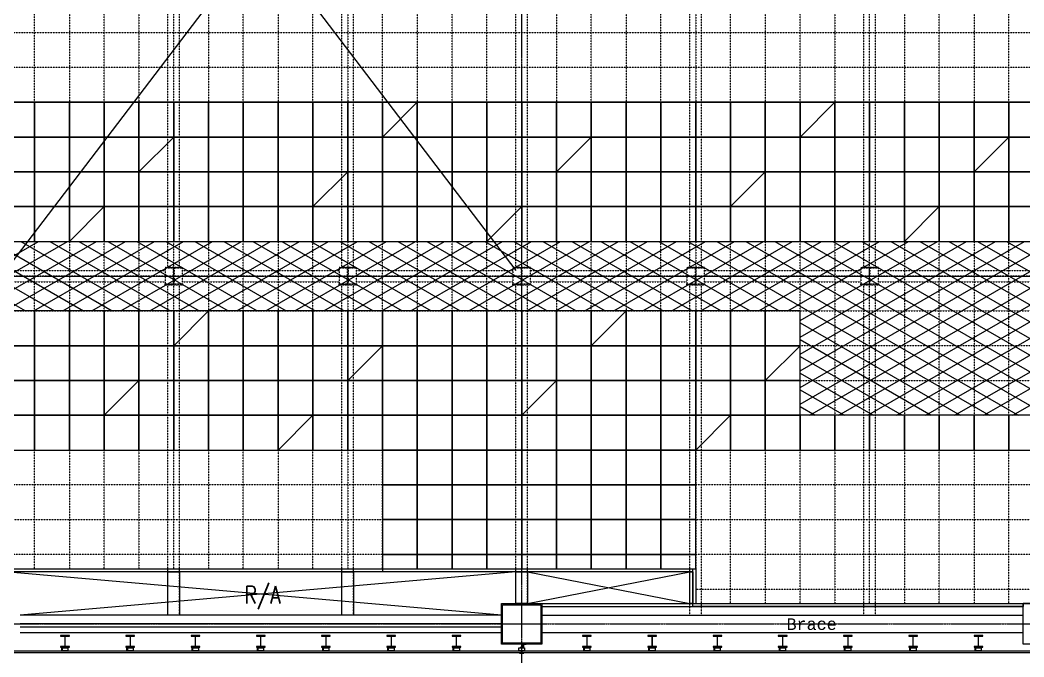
# Model space of a CAD drawing. Extents: x 73996 to 686888, y -9729 to 263202.
# Drawn here: x 337276 to 354586, y 180633 to 191620 of the extents above; entities that cross this region are included whole.
import ezdxf
from ezdxf.enums import TextEntityAlignment as Align

# ---------------------------------------------------------------- set-up
doc = ezdxf.new("R2010")
doc.units = 0
doc.header["$LTSCALE"] = 20
doc.linetypes.add('Data Center Layout_L20$0$CENTER', pattern=[2, 1.25, -0.25, 0.25, -0.25])
doc.linetypes.add('Data Center Layout_L20$0$DOTK1', pattern=[0.1, 0.05, -0.05])
for name, color, linetype, lineweight in [('Data Center Layout_L20$0$$ALDG', 252, 'Data Center Layout_L20$0$DOTK1', 0), ('Data Center Layout_L20$0$$ALDG-P', 252, 'Continuous', 0), ('Data Center Layout_L20$0$$AREA-RC', 252, 'Continuous', 0), ('Data Center Layout_L20$0$$OOBIKI', 252, 'Data Center Layout_L20$0$DOTK1', 0), ('Data Center Layout_L20$0$ARC', 252, 'Continuous', 0), ('Data Center Layout_L20$0$H-SIN', 252, 'Data Center Layout_L20$0$CENTER', 9), ('Data Center Layout_L20$0$HOJO1', 252, 'Continuous', 0)]:
    doc.layers.add(name, color=color, linetype=linetype, lineweight=lineweight)
doc.styles.add('Data Center Layout_L20$0$ATS', font='monotxt', dxfattribs={"bigfont": 'BIGFONT'})
doc.styles.add('Data Center Layout_L20$0$ROMS', font='ROMANS.shx', dxfattribs={"bigfont": 'bigfont.shx'})

# ---------------------------------------------------------------- blocks, each defined once
blk = doc.blocks.new('Data Center Layout_L20$0$BLANK')
blk.add_lwpolyline([(0, 0), (600, 0), (600, 600), (0, 600)], close=True)
blk = doc.blocks.new('Data Center Layout_L20$0$45%-AL-G')
blk.add_line((600, 600), (0, 0))
blk.add_lwpolyline([(0, 0), (600, 0), (600, 600), (0, 600)], close=True)
blk = doc.blocks.new('Data Center Layout_L20$0$A$C80dc7663')
at = {"layer": 'Data Center Layout_L20$0$$ALDG-P', "linetype": 'Data Center Layout_L20$0$DOTK1'}
h = blk.add_hatch(dxfattribs=at)
h.set_pattern_fill('EXP', color=256, scale=100, style=0)
h.set_pattern_definition([(30, (275940.24, 28654.4), (-125, 216.50635), []), (330, (275940.24, 28654.4), (125, 216.50635), [])])
h.paths.add_polyline_path([(378340.24, 153445.59), (378340.24, 154645.59), (416740.24, 154645.59), (416740.24, 153445.59), (397540.24, 153445.59), (397540.24, 151645.59), (392740.24, 151645.59), (392740.24, 153445.59)])
at = {"layer": 'Data Center Layout_L20$0$$ALDG'}
for p, q in [((379540.24, 148995.59), (379540.24, 184153.09)), ((380140.24, 184153.09), (380140.24, 148995.59)), ((380740.24, 148995.59), (380740.24, 184153.09)), ((381340.24, 184153.09), (381340.24, 148995.59)), ((381940.24, 148995.59), (381940.24, 184153.09)), ((382540.24, 184153.09), (382540.24, 148995.59)), ((383140.24, 148995.59), (383140.24, 184153.09)), ((383740.24, 184153.09), (383740.24, 148995.59)), ((384340.24, 148995.59), (384340.24, 184153.09)), ((384940.24, 184153.09), (384940.24, 148995.59)), ((385540.24, 148995.59), (385540.24, 184153.09)), ((386140.24, 184153.09), (386140.24, 148995.59)), ((386740.24, 148995.59), (386740.24, 184153.09)), ((387340.24, 148995.59), (387340.24, 184153.09)), ((388540.24, 184153.09), (388540.24, 148995.59)), ((389140.24, 148995.59), (389140.24, 184153.09)), ((389740.24, 184153.09), (389740.24, 148995.59)), ((390340.24, 148995.59), (390340.24, 184153.09)), ((390940.24, 184153.09), (390940.24, 148395.59)), ((391540.24, 148395.59), (391540.24, 184153.09)), ((392140.24, 184153.09), (392140.24, 148395.59)), ((392740.24, 148395.59), (392740.24, 184153.09)), ((393340.24, 184153.09), (393340.24, 148395.59)), ((393940.24, 148395.59), (393940.24, 184153.09)), ((394540.24, 184153.09), (394540.24, 148395.59)), ((395140.24, 148395.59), (395140.24, 184153.09)), ((395740.24, 184153.09), (395740.24, 148395.59)), ((396340.24, 148395.59), (396340.24, 184153.09)), ((387940.24, 148995.59), (387940.24, 165695.59)), ((531290.24, 158245.59), (334590.24, 158245.59)), ((531290.24, 157645.59), (334590.24, 157645.59)), ((334590.24, 157045.59), (531290.24, 157045.59)), ((531290.24, 156445.59), (334590.24, 156445.59)), ((334590.24, 155845.59), (531290.24, 155845.59)), ((531290.24, 155245.59), (334590.24, 155245.59)), ((334590.24, 154645.59), (531290.24, 154645.59)), ((531290.24, 154045.59), (334590.24, 154045.59)), ((334590.24, 153445.59), (531290.24, 153445.59)), ((531290.24, 152845.59), (334590.24, 152845.59)), ((334590.24, 152245.59), (531290.24, 152245.59)), ((531290.24, 151645.59), (334590.24, 151645.59)), ((334590.24, 151045.59), (531290.24, 151045.59)), ((531290.24, 150445.59), (334590.24, 150445.59)), ((334590.24, 149845.59), (531290.24, 149845.59)), ((531290.24, 149245.59), (334590.24, 149245.59)), ((390940.24, 148645.59), (402940.24, 148645.59))]:
    blk.add_line(p, q, dxfattribs=at)
at = {"layer": 'Data Center Layout_L20$0$$ALDG-P'}
blk.add_lwpolyline([(376540.24, 151045.59), (418540.24, 151045.59), (418540.24, 163045.59), (376540.24, 163045.59), (376540.24, 158845.59), (405940.24, 158845.59), (405940.24, 157045.59), (376540.24, 157045.59)], close=True, dxfattribs=at)
at = {"layer": 'Data Center Layout_L20$0$$AREA-RC'}
for points in [[(334590.24, 148345.59), (334590.24, 165445.59), (396940.24, 165445.59), (396940.24, 163045.59), (360940.24, 163045.59), (360940.24, 162445.59), (338140.24, 162445.59), (338140.24, 161245.59), (362140.24, 161245.59), (362140.24, 157645.59), (338140.24, 157645.59), (338140.24, 151045.59), (385540.24, 151045.59), (385540.24, 148945.59), (362165.24, 148945.59), (362165.24, 147995.59), (361290.24, 147995.59), (361290.24, 148395.59), (360590.24, 148395.59), (360590.24, 147995.59), (352290.24, 147995.59), (352290.24, 148395.59), (342590.24, 148395.59), (342590.24, 148345.59)], [(390940.24, 151045.59), (439540.24, 151045.59), (439540.24, 165445.59), (446140.24, 165445.59), (446140.24, 148345.59), (444890.24, 148345.59), (444890.24, 148945.59), (402990.24, 148945.59), (402990.24, 148395.59), (396590.24, 148395.59), (396590.24, 148345.59), (390890.24, 148345.59), (390890.24, 148995.59), (390940.24, 148995.59)], [(376540.24, 157045.59), (405940.24, 157045.59), (405940.24, 158845.59), (376540.24, 158845.59)]]:
    blk.add_lwpolyline(points, close=True, dxfattribs=at)
at = {"layer": 'Data Center Layout_L20$0$$OOBIKI'}
for p, q in [((381840.24, 154195.59), (381840.24, 159895.59)), ((382040.24, 154195.59), (382040.24, 159895.59)), ((384840.24, 154195.59), (384840.24, 159895.59)), ((385040.24, 154195.59), (385040.24, 159895.59)), ((387840.24, 154195.59), (387840.24, 159895.59)), ((388040.24, 154195.59), (388040.24, 159895.59)), ((390840.24, 154195.59), (390840.24, 159895.59)), ((391040.24, 154195.59), (391040.24, 159895.59)), ((393840.24, 154195.59), (393840.24, 159895.59)), ((394040.24, 154195.59), (394040.24, 159895.59)), ((379090.24, 154145.59), (381790.24, 154145.59)), ((382090.24, 154145.59), (384790.24, 154145.59)), ((385090.24, 154145.59), (387790.24, 154145.59)), ((388090.24, 154145.59), (390790.24, 154145.59)), ((391090.24, 154145.59), (393790.24, 154145.59)), ((394090.24, 154145.59), (396790.24, 154145.59)), ((379090.24, 153945.59), (381790.24, 153945.59)), ((381840.24, 148195.59), (381840.24, 153895.59)), ((382040.24, 148195.59), (382040.24, 153895.59)), ((382090.24, 153945.59), (384790.24, 153945.59)), ((384840.24, 148195.59), (384840.24, 153895.59)), ((385040.24, 148195.59), (385040.24, 153895.59)), ((385090.24, 153945.59), (387790.24, 153945.59)), ((387840.24, 148395.59), (387840.24, 153895.59)), ((388040.24, 148395.59), (388040.24, 153895.59)), ((388090.24, 153945.59), (390790.24, 153945.59)), ((390840.24, 148195.59), (390840.24, 153895.59)), ((391040.24, 148195.59), (391040.24, 153895.59)), ((391090.24, 153945.59), (393790.24, 153945.59)), ((393840.24, 148195.59), (393840.24, 153895.59)), ((394040.24, 148195.59), (394040.24, 153895.59)), ((394090.24, 153945.59), (396790.24, 153945.59))]:
    blk.add_line(p, q, dxfattribs=at)
at = {"layer": 'Data Center Layout_L20$0$$OOBIKI', "linetype": 'Data Center Layout_L20$0$DOTK1'}
for points in [[(381790.24, 154195.59), (382090.24, 154195.59), (382090.24, 154180.59), (381945.24, 154180.59), (381945.24, 153910.59), (382090.24, 153910.59), (382090.24, 153895.59), (381790.24, 153895.59), (381790.24, 153910.59), (381935.24, 153910.59), (381935.24, 154180.59), (381790.24, 154180.59)], [(384790.24, 154195.59), (385090.24, 154195.59), (385090.24, 154180.59), (384945.24, 154180.59), (384945.24, 153910.59), (385090.24, 153910.59), (385090.24, 153895.59), (384790.24, 153895.59), (384790.24, 153910.59), (384935.24, 153910.59), (384935.24, 154180.59), (384790.24, 154180.59)], [(387790.24, 154195.59), (388090.24, 154195.59), (388090.24, 154180.59), (387945.24, 154180.59), (387945.24, 153910.59), (388090.24, 153910.59), (388090.24, 153895.59), (387790.24, 153895.59), (387790.24, 153910.59), (387935.24, 153910.59), (387935.24, 154180.59), (387790.24, 154180.59)], [(390790.24, 154195.59), (391090.24, 154195.59), (391090.24, 154180.59), (390945.24, 154180.59), (390945.24, 153910.59), (391090.24, 153910.59), (391090.24, 153895.59), (390790.24, 153895.59), (390790.24, 153910.59), (390935.24, 153910.59), (390935.24, 154180.59), (390790.24, 154180.59)], [(393790.24, 154195.59), (394090.24, 154195.59), (394090.24, 154180.59), (393945.24, 154180.59), (393945.24, 153910.59), (394090.24, 153910.59), (394090.24, 153895.59), (393790.24, 153895.59), (393790.24, 153910.59), (393935.24, 153910.59), (393935.24, 154180.59), (393790.24, 154180.59)]]:
    blk.add_lwpolyline(points, close=True, dxfattribs=at)
at = {"layer": 'Data Center Layout_L20$0$$OOBIKI'}
for points in [[(381790.24, 153895.59), (382090.24, 153895.59), (382090.24, 154195.59), (381790.24, 154195.59)], [(384790.24, 153895.59), (385090.24, 153895.59), (385090.24, 154195.59), (384790.24, 154195.59)], [(387790.24, 153895.59), (388090.24, 153895.59), (388090.24, 154195.59), (387790.24, 154195.59)], [(390790.24, 153895.59), (391090.24, 153895.59), (391090.24, 154195.59), (390790.24, 154195.59)], [(393790.24, 153895.59), (394090.24, 153895.59), (394090.24, 154195.59), (393790.24, 154195.59)]]:
    blk.add_lwpolyline(points, close=True, dxfattribs=at)
at = {"layer": 'Data Center Layout_L20$0$ARC'}
for p, q in [((362115.24, 148995.59), (390940.24, 148995.59)), ((390890.24, 148945.59), (362165.24, 148945.59)), ((387590.24, 148195.59), (379040.24, 148945.59)), ((387840.24, 148945.59), (379290.24, 148195.59)), ((388040.24, 148395.59), (390840.24, 148945.59)), ((388040.24, 148945.59), (390840.24, 148395.59)), ((390890.24, 148945.59), (390890.24, 148395.59)), ((390940.24, 148995.59), (390940.24, 148395.59)), ((388290.24, 148395.59), (396590.24, 148395.59)), ((387590.24, 148195.59), (379290.24, 148195.59)), ((388290.24, 148345.59), (396590.24, 148345.59)), ((388290.24, 148195.59), (396590.24, 148195.59)), ((387590.24, 148045.59), (379290.24, 148045.59)), ((379290.24, 147995.59), (387590.24, 147995.59)), ((379290.24, 147895.59), (387590.24, 147895.59)), ((388290.24, 147895.59), (396590.24, 147895.59)), ((349305.24, 147580.59), (399575.24, 147580.59)), ((399540.24, 147545.59), (349340.24, 147545.59))]:
    blk.add_line(p, q, dxfattribs=at)
for points in [[(378340.24, 153445.59), (378340.24, 154645.59), (416740.24, 154645.59), (416740.24, 153445.59), (397540.24, 153445.59), (397540.24, 151645.59), (392740.24, 151645.59), (392740.24, 153445.59)], [(381840.24, 148945.59), (382040.24, 148945.59), (382040.24, 148195.59), (381840.24, 148195.59)], [(384840.24, 148945.59), (385040.24, 148945.59), (385040.24, 148195.59), (384840.24, 148195.59)], [(387840.24, 148945.59), (388040.24, 148945.59), (388040.24, 148395.59), (387840.24, 148395.59)], [(387590.24, 147695.59), (387590.24, 148395.59), (388290.24, 148395.59), (388290.24, 147695.59)], [(387610.24, 147715.59), (387610.24, 148375.59), (388270.24, 148375.59), (388270.24, 147715.59)], [(396590.24, 147695.59), (396590.24, 148395.59), (397290.24, 148395.59), (397290.24, 147695.59)], [(379990.24, 147645.59), (380140.24, 147645.59), (380140.24, 147654.59), (380068.24, 147654.59), (380068.24, 147836.59), (380140.24, 147836.59), (380140.24, 147845.59), (379990.24, 147845.59), (379990.24, 147836.59), (380062.24, 147836.59), (380062.24, 147654.59), (379990.24, 147654.59)], [(381115.24, 147645.59), (381265.24, 147645.59), (381265.24, 147654.59), (381193.24, 147654.59), (381193.24, 147836.59), (381265.24, 147836.59), (381265.24, 147845.59), (381115.24, 147845.59), (381115.24, 147836.59), (381187.24, 147836.59), (381187.24, 147654.59), (381115.24, 147654.59)], [(382240.24, 147645.59), (382390.24, 147645.59), (382390.24, 147654.59), (382318.24, 147654.59), (382318.24, 147836.59), (382390.24, 147836.59), (382390.24, 147845.59), (382240.24, 147845.59), (382240.24, 147836.59), (382312.24, 147836.59), (382312.24, 147654.59), (382240.24, 147654.59)], [(383365.24, 147645.59), (383515.24, 147645.59), (383515.24, 147654.59), (383443.24, 147654.59), (383443.24, 147836.59), (383515.24, 147836.59), (383515.24, 147845.59), (383365.24, 147845.59), (383365.24, 147836.59), (383437.24, 147836.59), (383437.24, 147654.59), (383365.24, 147654.59)], [(384490.24, 147645.59), (384640.24, 147645.59), (384640.24, 147654.59), (384568.24, 147654.59), (384568.24, 147836.59), (384640.24, 147836.59), (384640.24, 147845.59), (384490.24, 147845.59), (384490.24, 147836.59), (384562.24, 147836.59), (384562.24, 147654.59), (384490.24, 147654.59)], [(385615.24, 147645.59), (385765.24, 147645.59), (385765.24, 147654.59), (385693.24, 147654.59), (385693.24, 147836.59), (385765.24, 147836.59), (385765.24, 147845.59), (385615.24, 147845.59), (385615.24, 147836.59), (385687.24, 147836.59), (385687.24, 147654.59), (385615.24, 147654.59)], [(386740.24, 147645.59), (386890.24, 147645.59), (386890.24, 147654.59), (386818.24, 147654.59), (386818.24, 147836.59), (386890.24, 147836.59), (386890.24, 147845.59), (386740.24, 147845.59), (386740.24, 147836.59), (386812.24, 147836.59), (386812.24, 147654.59), (386740.24, 147654.59)], [(388990.24, 147645.59), (389140.24, 147645.59), (389140.24, 147654.59), (389068.24, 147654.59), (389068.24, 147836.59), (389140.24, 147836.59), (389140.24, 147845.59), (388990.24, 147845.59), (388990.24, 147836.59), (389062.24, 147836.59), (389062.24, 147654.59), (388990.24, 147654.59)], [(390115.24, 147645.59), (390265.24, 147645.59), (390265.24, 147654.59), (390193.24, 147654.59), (390193.24, 147836.59), (390265.24, 147836.59), (390265.24, 147845.59), (390115.24, 147845.59), (390115.24, 147836.59), (390187.24, 147836.59), (390187.24, 147654.59), (390115.24, 147654.59)], [(391240.24, 147645.59), (391390.24, 147645.59), (391390.24, 147654.59), (391318.24, 147654.59), (391318.24, 147836.59), (391390.24, 147836.59), (391390.24, 147845.59), (391240.24, 147845.59), (391240.24, 147836.59), (391312.24, 147836.59), (391312.24, 147654.59), (391240.24, 147654.59)], [(392365.24, 147645.59), (392515.24, 147645.59), (392515.24, 147654.59), (392443.24, 147654.59), (392443.24, 147836.59), (392515.24, 147836.59), (392515.24, 147845.59), (392365.24, 147845.59), (392365.24, 147836.59), (392437.24, 147836.59), (392437.24, 147654.59), (392365.24, 147654.59)], [(393490.24, 147645.59), (393640.24, 147645.59), (393640.24, 147654.59), (393568.24, 147654.59), (393568.24, 147836.59), (393640.24, 147836.59), (393640.24, 147845.59), (393490.24, 147845.59), (393490.24, 147836.59), (393562.24, 147836.59), (393562.24, 147654.59), (393490.24, 147654.59)], [(394615.24, 147645.59), (394765.24, 147645.59), (394765.24, 147654.59), (394693.24, 147654.59), (394693.24, 147836.59), (394765.24, 147836.59), (394765.24, 147845.59), (394615.24, 147845.59), (394615.24, 147836.59), (394687.24, 147836.59), (394687.24, 147654.59), (394615.24, 147654.59)], [(395740.24, 147645.59), (395890.24, 147645.59), (395890.24, 147654.59), (395818.24, 147654.59), (395818.24, 147836.59), (395890.24, 147836.59), (395890.24, 147845.59), (395740.24, 147845.59), (395740.24, 147836.59), (395812.24, 147836.59), (395812.24, 147654.59), (395740.24, 147654.59)], [(387915.24, 147630.59), (387965.24, 147630.59), (387965.24, 147680.59), (387959.24, 147680.59), (387959.24, 147636.59), (387915.24, 147636.59)], [(387965.24, 147645.59), (387965.24, 147695.59), (388015.24, 147695.59), (388015.24, 147689.59), (387971.24, 147689.59), (387971.24, 147645.59)], [(380009.24, 147595.59), (380009.24, 147645.59), (380059.24, 147645.59), (380059.24, 147639.59), (380015.24, 147639.59), (380015.24, 147595.59)], [(380015.24, 147630.59), (380115.24, 147630.59), (380115.24, 147580.59), (380015.24, 147580.59)], [(380121.24, 147595.59), (380121.24, 147645.59), (380071.24, 147645.59), (380071.24, 147639.59), (380115.24, 147639.59), (380115.24, 147595.59)], [(381134.24, 147595.59), (381134.24, 147645.59), (381184.24, 147645.59), (381184.24, 147639.59), (381140.24, 147639.59), (381140.24, 147595.59)], [(381140.24, 147630.59), (381240.24, 147630.59), (381240.24, 147580.59), (381140.24, 147580.59)], [(381246.24, 147595.59), (381246.24, 147645.59), (381196.24, 147645.59), (381196.24, 147639.59), (381240.24, 147639.59), (381240.24, 147595.59)], [(382259.24, 147595.59), (382259.24, 147645.59), (382309.24, 147645.59), (382309.24, 147639.59), (382265.24, 147639.59), (382265.24, 147595.59)], [(382265.24, 147630.59), (382365.24, 147630.59), (382365.24, 147580.59), (382265.24, 147580.59)], [(382371.24, 147595.59), (382371.24, 147645.59), (382321.24, 147645.59), (382321.24, 147639.59), (382365.24, 147639.59), (382365.24, 147595.59)], [(383384.24, 147595.59), (383384.24, 147645.59), (383434.24, 147645.59), (383434.24, 147639.59), (383390.24, 147639.59), (383390.24, 147595.59)], [(383390.24, 147630.59), (383490.24, 147630.59), (383490.24, 147580.59), (383390.24, 147580.59)], [(383496.24, 147595.59), (383496.24, 147645.59), (383446.24, 147645.59), (383446.24, 147639.59), (383490.24, 147639.59), (383490.24, 147595.59)], [(384509.24, 147595.59), (384509.24, 147645.59), (384559.24, 147645.59), (384559.24, 147639.59), (384515.24, 147639.59), (384515.24, 147595.59)], [(384515.24, 147630.59), (384615.24, 147630.59), (384615.24, 147580.59), (384515.24, 147580.59)], [(384621.24, 147595.59), (384621.24, 147645.59), (384571.24, 147645.59), (384571.24, 147639.59), (384615.24, 147639.59), (384615.24, 147595.59)], [(385634.24, 147595.59), (385634.24, 147645.59), (385684.24, 147645.59), (385684.24, 147639.59), (385640.24, 147639.59), (385640.24, 147595.59)], [(385640.24, 147630.59), (385740.24, 147630.59), (385740.24, 147580.59), (385640.24, 147580.59)], [(385746.24, 147595.59), (385746.24, 147645.59), (385696.24, 147645.59), (385696.24, 147639.59), (385740.24, 147639.59), (385740.24, 147595.59)], [(386759.24, 147595.59), (386759.24, 147645.59), (386809.24, 147645.59), (386809.24, 147639.59), (386765.24, 147639.59), (386765.24, 147595.59)], [(386765.24, 147630.59), (386865.24, 147630.59), (386865.24, 147580.59), (386765.24, 147580.59)], [(386871.24, 147595.59), (386871.24, 147645.59), (386821.24, 147645.59), (386821.24, 147639.59), (386865.24, 147639.59), (386865.24, 147595.59)], [(387890.24, 147630.59), (387990.24, 147630.59), (387990.24, 147580.59), (387890.24, 147580.59)], [(387930.24, 147545.59), (387950.24, 147545.59), (387950.24, 147580.59), (387930.24, 147580.59)], [(389009.24, 147595.59), (389009.24, 147645.59), (389059.24, 147645.59), (389059.24, 147639.59), (389015.24, 147639.59), (389015.24, 147595.59)], [(389015.24, 147630.59), (389115.24, 147630.59), (389115.24, 147580.59), (389015.24, 147580.59)], [(389121.24, 147595.59), (389121.24, 147645.59), (389071.24, 147645.59), (389071.24, 147639.59), (389115.24, 147639.59), (389115.24, 147595.59)], [(390134.24, 147595.59), (390134.24, 147645.59), (390184.24, 147645.59), (390184.24, 147639.59), (390140.24, 147639.59), (390140.24, 147595.59)], [(390140.24, 147630.59), (390240.24, 147630.59), (390240.24, 147580.59), (390140.24, 147580.59)], [(390246.24, 147595.59), (390246.24, 147645.59), (390196.24, 147645.59), (390196.24, 147639.59), (390240.24, 147639.59), (390240.24, 147595.59)], [(391259.24, 147595.59), (391259.24, 147645.59), (391309.24, 147645.59), (391309.24, 147639.59), (391265.24, 147639.59), (391265.24, 147595.59)], [(391265.24, 147630.59), (391365.24, 147630.59), (391365.24, 147580.59), (391265.24, 147580.59)], [(391371.24, 147595.59), (391371.24, 147645.59), (391321.24, 147645.59), (391321.24, 147639.59), (391365.24, 147639.59), (391365.24, 147595.59)], [(392384.24, 147595.59), (392384.24, 147645.59), (392434.24, 147645.59), (392434.24, 147639.59), (392390.24, 147639.59), (392390.24, 147595.59)], [(392390.24, 147630.59), (392490.24, 147630.59), (392490.24, 147580.59), (392390.24, 147580.59)], [(392496.24, 147595.59), (392496.24, 147645.59), (392446.24, 147645.59), (392446.24, 147639.59), (392490.24, 147639.59), (392490.24, 147595.59)], [(393509.24, 147595.59), (393509.24, 147645.59), (393559.24, 147645.59), (393559.24, 147639.59), (393515.24, 147639.59), (393515.24, 147595.59)], [(393515.24, 147630.59), (393615.24, 147630.59), (393615.24, 147580.59), (393515.24, 147580.59)], [(393621.24, 147595.59), (393621.24, 147645.59), (393571.24, 147645.59), (393571.24, 147639.59), (393615.24, 147639.59), (393615.24, 147595.59)], [(394634.24, 147595.59), (394634.24, 147645.59), (394684.24, 147645.59), (394684.24, 147639.59), (394640.24, 147639.59), (394640.24, 147595.59)], [(394640.24, 147630.59), (394740.24, 147630.59), (394740.24, 147580.59), (394640.24, 147580.59)], [(394746.24, 147595.59), (394746.24, 147645.59), (394696.24, 147645.59), (394696.24, 147639.59), (394740.24, 147639.59), (394740.24, 147595.59)], [(395759.24, 147595.59), (395759.24, 147645.59), (395809.24, 147645.59), (395809.24, 147639.59), (395765.24, 147639.59), (395765.24, 147595.59)], [(395765.24, 147630.59), (395865.24, 147630.59), (395865.24, 147580.59), (395765.24, 147580.59)], [(395871.24, 147595.59), (395871.24, 147645.59), (395821.24, 147645.59), (395821.24, 147639.59), (395865.24, 147639.59), (395865.24, 147595.59)]]:
    blk.add_lwpolyline(points, close=True, dxfattribs=at)
for points in [[(390890.24, 148395.59), (390840.24, 148395.59), (390840.24, 148945.59), (390890.24, 148945.59)], [(387902.74, 147543.59), (387932.74, 147543.59), (387932.74, 147559.59), (387947.74, 147559.59), (387947.74, 147543.59), (387977.74, 147543.59)]]:
    blk.add_lwpolyline(points, dxfattribs=at)
at = {"layer": 'Data Center Layout_L20$0$H-SIN'}
for p, q in [((387940.24, 124521.53), (387940.24, 230045.59)), ((294307.41, 154045.59), (588940.24, 154045.59)), ((294307.41, 148045.59), (588940.24, 148045.59))]:
    blk.add_line(p, q, dxfattribs=at)
at = {"layer": 'Data Center Layout_L20$0$HOJO1'}
for p, q in [((387840.24, 165695.59), (379040.24, 154145.59)), ((379040.24, 165695.59), (387840.24, 154145.59))]:
    blk.add_line(p, q, dxfattribs=at)
at = {"layer": 'Data Center Layout_L20$0$$ALDG-P'}
for name, p in [('Data Center Layout_L20$0$BLANK', (378940.24, 156445.59)), ('Data Center Layout_L20$0$BLANK', (379540.24, 156445.59)), ('Data Center Layout_L20$0$BLANK', (380140.24, 156445.59)), ('Data Center Layout_L20$0$BLANK', (380740.24, 156445.59)), ('Data Center Layout_L20$0$BLANK', (381340.24, 156445.59)), ('Data Center Layout_L20$0$BLANK', (381940.24, 156445.59)), ('Data Center Layout_L20$0$BLANK', (382540.24, 156445.59)), ('Data Center Layout_L20$0$BLANK', (383140.24, 156445.59)), ('Data Center Layout_L20$0$BLANK', (383740.24, 156445.59)), ('Data Center Layout_L20$0$BLANK', (384340.24, 156445.59)), ('Data Center Layout_L20$0$BLANK', (384940.24, 156445.59)), ('Data Center Layout_L20$0$45%-AL-G', (385540.24, 156445.59)), ('Data Center Layout_L20$0$BLANK', (386140.24, 156445.59)), ('Data Center Layout_L20$0$BLANK', (386740.24, 156445.59)), ('Data Center Layout_L20$0$BLANK', (387340.24, 156445.59)), ('Data Center Layout_L20$0$BLANK', (387940.24, 156445.59)), ('Data Center Layout_L20$0$BLANK', (388540.24, 156445.59)), ('Data Center Layout_L20$0$BLANK', (389140.24, 156445.59)), ('Data Center Layout_L20$0$BLANK', (389740.24, 156445.59)), ('Data Center Layout_L20$0$BLANK', (390340.24, 156445.59)), ('Data Center Layout_L20$0$BLANK', (390940.24, 156445.59)), ('Data Center Layout_L20$0$BLANK', (391540.24, 156445.59)), ('Data Center Layout_L20$0$BLANK', (392140.24, 156445.59)), ('Data Center Layout_L20$0$45%-AL-G', (392740.24, 156445.59)), ('Data Center Layout_L20$0$BLANK', (393340.24, 156445.59)), ('Data Center Layout_L20$0$BLANK', (393940.24, 156445.59)), ('Data Center Layout_L20$0$BLANK', (394540.24, 156445.59)), ('Data Center Layout_L20$0$BLANK', (395140.24, 156445.59)), ('Data Center Layout_L20$0$BLANK', (395740.24, 156445.59)), ('Data Center Layout_L20$0$BLANK', (396340.24, 156445.59)), ('Data Center Layout_L20$0$BLANK', (378940.24, 155845.59)), ('Data Center Layout_L20$0$BLANK', (379540.24, 155845.59)), ('Data Center Layout_L20$0$BLANK', (380140.24, 155845.59)), ('Data Center Layout_L20$0$BLANK', (380740.24, 155845.59)), ('Data Center Layout_L20$0$45%-AL-G', (381340.24, 155845.59)), ('Data Center Layout_L20$0$BLANK', (381940.24, 155845.59)), ('Data Center Layout_L20$0$BLANK', (382540.24, 155845.59)), ('Data Center Layout_L20$0$BLANK', (383140.24, 155845.59)), ('Data Center Layout_L20$0$BLANK', (383740.24, 155845.59)), ('Data Center Layout_L20$0$BLANK', (384340.24, 155845.59)), ('Data Center Layout_L20$0$BLANK', (384940.24, 155845.59)), ('Data Center Layout_L20$0$BLANK', (385540.24, 155845.59)), ('Data Center Layout_L20$0$BLANK', (386140.24, 155845.59)), ('Data Center Layout_L20$0$BLANK', (386740.24, 155845.59)), ('Data Center Layout_L20$0$BLANK', (387340.24, 155845.59)), ('Data Center Layout_L20$0$BLANK', (387940.24, 155845.59)), ('Data Center Layout_L20$0$45%-AL-G', (388540.24, 155845.59)), ('Data Center Layout_L20$0$BLANK', (389140.24, 155845.59)), ('Data Center Layout_L20$0$BLANK', (389740.24, 155845.59)), ('Data Center Layout_L20$0$BLANK', (390340.24, 155845.59)), ('Data Center Layout_L20$0$BLANK', (390940.24, 155845.59)), ('Data Center Layout_L20$0$BLANK', (391540.24, 155845.59)), ('Data Center Layout_L20$0$BLANK', (392140.24, 155845.59)), ('Data Center Layout_L20$0$BLANK', (392740.24, 155845.59)), ('Data Center Layout_L20$0$BLANK', (393340.24, 155845.59)), ('Data Center Layout_L20$0$BLANK', (393940.24, 155845.59)), ('Data Center Layout_L20$0$BLANK', (394540.24, 155845.59)), ('Data Center Layout_L20$0$BLANK', (395140.24, 155845.59)), ('Data Center Layout_L20$0$45%-AL-G', (395740.24, 155845.59)), ('Data Center Layout_L20$0$BLANK', (396340.24, 155845.59)), ('Data Center Layout_L20$0$BLANK', (378940.24, 155245.59)), ('Data Center Layout_L20$0$BLANK', (379540.24, 155245.59)), ('Data Center Layout_L20$0$BLANK', (380140.24, 155245.59)), ('Data Center Layout_L20$0$BLANK', (380740.24, 155245.59)), ('Data Center Layout_L20$0$BLANK', (381340.24, 155245.59)), ('Data Center Layout_L20$0$BLANK', (381940.24, 155245.59)), ('Data Center Layout_L20$0$BLANK', (382540.24, 155245.59)), ('Data Center Layout_L20$0$BLANK', (383140.24, 155245.59)), ('Data Center Layout_L20$0$BLANK', (383740.24, 155245.59)), ('Data Center Layout_L20$0$45%-AL-G', (384340.24, 155245.59)), ('Data Center Layout_L20$0$BLANK', (384940.24, 155245.59)), ('Data Center Layout_L20$0$BLANK', (385540.24, 155245.59)), ('Data Center Layout_L20$0$BLANK', (386140.24, 155245.59)), ('Data Center Layout_L20$0$BLANK', (386740.24, 155245.59)), ('Data Center Layout_L20$0$BLANK', (387340.24, 155245.59)), ('Data Center Layout_L20$0$BLANK', (387940.24, 155245.59)), ('Data Center Layout_L20$0$BLANK', (388540.24, 155245.59)), ('Data Center Layout_L20$0$BLANK', (389140.24, 155245.59)), ('Data Center Layout_L20$0$BLANK', (389740.24, 155245.59)), ('Data Center Layout_L20$0$BLANK', (390340.24, 155245.59)), ('Data Center Layout_L20$0$BLANK', (390940.24, 155245.59)), ('Data Center Layout_L20$0$45%-AL-G', (391540.24, 155245.59)), ('Data Center Layout_L20$0$BLANK', (392140.24, 155245.59)), ('Data Center Layout_L20$0$BLANK', (392740.24, 155245.59)), ('Data Center Layout_L20$0$BLANK', (393340.24, 155245.59)), ('Data Center Layout_L20$0$BLANK', (393940.24, 155245.59)), ('Data Center Layout_L20$0$BLANK', (394540.24, 155245.59)), ('Data Center Layout_L20$0$BLANK', (395140.24, 155245.59)), ('Data Center Layout_L20$0$BLANK', (395740.24, 155245.59)), ('Data Center Layout_L20$0$BLANK', (396340.24, 155245.59)), ('Data Center Layout_L20$0$BLANK', (378940.24, 154645.59)), ('Data Center Layout_L20$0$BLANK', (379540.24, 154645.59)), ('Data Center Layout_L20$0$45%-AL-G', (380140.24, 154645.59)), ('Data Center Layout_L20$0$BLANK', (380740.24, 154645.59)), ('Data Center Layout_L20$0$BLANK', (381340.24, 154645.59)), ('Data Center Layout_L20$0$BLANK', (381940.24, 154645.59)), ('Data Center Layout_L20$0$BLANK', (382540.24, 154645.59)), ('Data Center Layout_L20$0$BLANK', (383140.24, 154645.59)), ('Data Center Layout_L20$0$BLANK', (383740.24, 154645.59)), ('Data Center Layout_L20$0$BLANK', (384340.24, 154645.59)), ('Data Center Layout_L20$0$BLANK', (384940.24, 154645.59)), ('Data Center Layout_L20$0$BLANK', (385540.24, 154645.59)), ('Data Center Layout_L20$0$BLANK', (386140.24, 154645.59)), ('Data Center Layout_L20$0$BLANK', (386740.24, 154645.59)), ('Data Center Layout_L20$0$45%-AL-G', (387340.24, 154645.59)), ('Data Center Layout_L20$0$BLANK', (387940.24, 154645.59)), ('Data Center Layout_L20$0$BLANK', (388540.24, 154645.59)), ('Data Center Layout_L20$0$BLANK', (389140.24, 154645.59)), ('Data Center Layout_L20$0$BLANK', (389740.24, 154645.59)), ('Data Center Layout_L20$0$BLANK', (390340.24, 154645.59)), ('Data Center Layout_L20$0$BLANK', (390940.24, 154645.59)), ('Data Center Layout_L20$0$BLANK', (391540.24, 154645.59)), ('Data Center Layout_L20$0$BLANK', (392140.24, 154645.59)), ('Data Center Layout_L20$0$BLANK', (392740.24, 154645.59)), ('Data Center Layout_L20$0$BLANK', (393340.24, 154645.59)), ('Data Center Layout_L20$0$BLANK', (393940.24, 154645.59)), ('Data Center Layout_L20$0$45%-AL-G', (394540.24, 154645.59)), ('Data Center Layout_L20$0$BLANK', (395140.24, 154645.59)), ('Data Center Layout_L20$0$BLANK', (395740.24, 154645.59)), ('Data Center Layout_L20$0$BLANK', (396340.24, 154645.59)), ('Data Center Layout_L20$0$BLANK', (378940.24, 152845.59)), ('Data Center Layout_L20$0$BLANK', (379540.24, 152845.59)), ('Data Center Layout_L20$0$BLANK', (380140.24, 152845.59)), ('Data Center Layout_L20$0$BLANK', (380740.24, 152845.59)), ('Data Center Layout_L20$0$BLANK', (381340.24, 152845.59)), ('Data Center Layout_L20$0$45%-AL-G', (381940.24, 152845.59)), ('Data Center Layout_L20$0$BLANK', (382540.24, 152845.59)), ('Data Center Layout_L20$0$BLANK', (383140.24, 152845.59)), ('Data Center Layout_L20$0$BLANK', (383740.24, 152845.59)), ('Data Center Layout_L20$0$BLANK', (384340.24, 152845.59)), ('Data Center Layout_L20$0$BLANK', (384940.24, 152845.59)), ('Data Center Layout_L20$0$BLANK', (385540.24, 152845.59)), ('Data Center Layout_L20$0$BLANK', (386140.24, 152845.59)), ('Data Center Layout_L20$0$BLANK', (386740.24, 152845.59)), ('Data Center Layout_L20$0$BLANK', (387340.24, 152845.59)), ('Data Center Layout_L20$0$BLANK', (387940.24, 152845.59)), ('Data Center Layout_L20$0$BLANK', (388540.24, 152845.59)), ('Data Center Layout_L20$0$45%-AL-G', (389140.24, 152845.59)), ('Data Center Layout_L20$0$BLANK', (389740.24, 152845.59)), ('Data Center Layout_L20$0$BLANK', (390340.24, 152845.59)), ('Data Center Layout_L20$0$BLANK', (390940.24, 152845.59)), ('Data Center Layout_L20$0$BLANK', (391540.24, 152845.59)), ('Data Center Layout_L20$0$BLANK', (392140.24, 152845.59)), ('Data Center Layout_L20$0$BLANK', (378940.24, 152245.59)), ('Data Center Layout_L20$0$BLANK', (379540.24, 152245.59)), ('Data Center Layout_L20$0$BLANK', (380140.24, 152245.59)), ('Data Center Layout_L20$0$BLANK', (380740.24, 152245.59)), ('Data Center Layout_L20$0$BLANK', (381340.24, 152245.59)), ('Data Center Layout_L20$0$BLANK', (381940.24, 152245.59)), ('Data Center Layout_L20$0$BLANK', (382540.24, 152245.59)), ('Data Center Layout_L20$0$BLANK', (383140.24, 152245.59)), ('Data Center Layout_L20$0$BLANK', (383740.24, 152245.59)), ('Data Center Layout_L20$0$BLANK', (384340.24, 152245.59)), ('Data Center Layout_L20$0$45%-AL-G', (384940.24, 152245.59)), ('Data Center Layout_L20$0$BLANK', (385540.24, 152245.59)), ('Data Center Layout_L20$0$BLANK', (386140.24, 152245.59)), ('Data Center Layout_L20$0$BLANK', (386740.24, 152245.59)), ('Data Center Layout_L20$0$BLANK', (387340.24, 152245.59)), ('Data Center Layout_L20$0$BLANK', (387940.24, 152245.59)), ('Data Center Layout_L20$0$BLANK', (388540.24, 152245.59)), ('Data Center Layout_L20$0$BLANK', (389140.24, 152245.59)), ('Data Center Layout_L20$0$BLANK', (389740.24, 152245.59)), ('Data Center Layout_L20$0$BLANK', (390340.24, 152245.59)), ('Data Center Layout_L20$0$BLANK', (390940.24, 152245.59)), ('Data Center Layout_L20$0$BLANK', (391540.24, 152245.59)), ('Data Center Layout_L20$0$45%-AL-G', (392140.24, 152245.59)), ('Data Center Layout_L20$0$BLANK', (378940.24, 151645.59)), ('Data Center Layout_L20$0$BLANK', (379540.24, 151645.59)), ('Data Center Layout_L20$0$BLANK', (380140.24, 151645.59)), ('Data Center Layout_L20$0$45%-AL-G', (380740.24, 151645.59)), ('Data Center Layout_L20$0$BLANK', (381340.24, 151645.59)), ('Data Center Layout_L20$0$BLANK', (381940.24, 151645.59)), ('Data Center Layout_L20$0$BLANK', (382540.24, 151645.59)), ('Data Center Layout_L20$0$BLANK', (383140.24, 151645.59)), ('Data Center Layout_L20$0$BLANK', (383740.24, 151645.59)), ('Data Center Layout_L20$0$BLANK', (384340.24, 151645.59)), ('Data Center Layout_L20$0$BLANK', (384940.24, 151645.59)), ('Data Center Layout_L20$0$BLANK', (385540.24, 151645.59)), ('Data Center Layout_L20$0$BLANK', (386140.24, 151645.59)), ('Data Center Layout_L20$0$BLANK', (386740.24, 151645.59)), ('Data Center Layout_L20$0$BLANK', (387340.24, 151645.59)), ('Data Center Layout_L20$0$45%-AL-G', (387940.24, 151645.59)), ('Data Center Layout_L20$0$BLANK', (388540.24, 151645.59)), ('Data Center Layout_L20$0$BLANK', (389140.24, 151645.59)), ('Data Center Layout_L20$0$BLANK', (389740.24, 151645.59)), ('Data Center Layout_L20$0$BLANK', (390340.24, 151645.59)), ('Data Center Layout_L20$0$BLANK', (390940.24, 151645.59)), ('Data Center Layout_L20$0$BLANK', (391540.24, 151645.59)), ('Data Center Layout_L20$0$BLANK', (392140.24, 151645.59)), ('Data Center Layout_L20$0$BLANK', (378940.24, 151045.59)), ('Data Center Layout_L20$0$BLANK', (379540.24, 151045.59)), ('Data Center Layout_L20$0$BLANK', (380140.24, 151045.59)), ('Data Center Layout_L20$0$BLANK', (380740.24, 151045.59)), ('Data Center Layout_L20$0$BLANK', (381340.24, 151045.59)), ('Data Center Layout_L20$0$BLANK', (381940.24, 151045.59)), ('Data Center Layout_L20$0$BLANK', (382540.24, 151045.59)), ('Data Center Layout_L20$0$BLANK', (383140.24, 151045.59)), ('Data Center Layout_L20$0$45%-AL-G', (383740.24, 151045.59)), ('Data Center Layout_L20$0$BLANK', (384340.24, 151045.59)), ('Data Center Layout_L20$0$BLANK', (384940.24, 151045.59)), ('Data Center Layout_L20$0$BLANK', (385540.24, 151045.59)), ('Data Center Layout_L20$0$BLANK', (386140.24, 151045.59)), ('Data Center Layout_L20$0$BLANK', (386740.24, 151045.59)), ('Data Center Layout_L20$0$BLANK', (387340.24, 151045.59)), ('Data Center Layout_L20$0$BLANK', (387940.24, 151045.59)), ('Data Center Layout_L20$0$BLANK', (388540.24, 151045.59)), ('Data Center Layout_L20$0$BLANK', (389140.24, 151045.59)), ('Data Center Layout_L20$0$BLANK', (389740.24, 151045.59)), ('Data Center Layout_L20$0$BLANK', (390340.24, 151045.59)), ('Data Center Layout_L20$0$45%-AL-G', (390940.24, 151045.59)), ('Data Center Layout_L20$0$BLANK', (391540.24, 151045.59)), ('Data Center Layout_L20$0$BLANK', (392140.24, 151045.59)), ('Data Center Layout_L20$0$BLANK', (392740.24, 151045.59)), ('Data Center Layout_L20$0$BLANK', (393340.24, 151045.59)), ('Data Center Layout_L20$0$BLANK', (393940.24, 151045.59)), ('Data Center Layout_L20$0$BLANK', (394540.24, 151045.59)), ('Data Center Layout_L20$0$BLANK', (395140.24, 151045.59)), ('Data Center Layout_L20$0$BLANK', (395740.24, 151045.59)), ('Data Center Layout_L20$0$BLANK', (396340.24, 151045.59)), ('Data Center Layout_L20$0$BLANK', (385540.24, 150445.59)), ('Data Center Layout_L20$0$BLANK', (386140.24, 150445.59)), ('Data Center Layout_L20$0$BLANK', (386740.24, 150445.59)), ('Data Center Layout_L20$0$BLANK', (387340.24, 150445.59)), ('Data Center Layout_L20$0$BLANK', (387940.24, 150445.59)), ('Data Center Layout_L20$0$BLANK', (388540.24, 150445.59)), ('Data Center Layout_L20$0$BLANK', (389140.24, 150445.59)), ('Data Center Layout_L20$0$BLANK', (389740.24, 150445.59)), ('Data Center Layout_L20$0$BLANK', (390340.24, 150445.59)), ('Data Center Layout_L20$0$BLANK', (385540.24, 149845.59)), ('Data Center Layout_L20$0$BLANK', (386140.24, 149845.59)), ('Data Center Layout_L20$0$BLANK', (386740.24, 149845.59)), ('Data Center Layout_L20$0$BLANK', (387340.24, 149845.59)), ('Data Center Layout_L20$0$BLANK', (387940.24, 149845.59)), ('Data Center Layout_L20$0$BLANK', (388540.24, 149845.59)), ('Data Center Layout_L20$0$BLANK', (389140.24, 149845.59)), ('Data Center Layout_L20$0$BLANK', (389740.24, 149845.59)), ('Data Center Layout_L20$0$BLANK', (390340.24, 149845.59)), ('Data Center Layout_L20$0$BLANK', (385540.24, 149245.59)), ('Data Center Layout_L20$0$BLANK', (386140.24, 149245.59)), ('Data Center Layout_L20$0$BLANK', (386740.24, 149245.59)), ('Data Center Layout_L20$0$BLANK', (387340.24, 149245.59)), ('Data Center Layout_L20$0$BLANK', (387940.24, 149245.59)), ('Data Center Layout_L20$0$BLANK', (388540.24, 149245.59)), ('Data Center Layout_L20$0$BLANK', (389140.24, 149245.59)), ('Data Center Layout_L20$0$BLANK', (389740.24, 149245.59)), ('Data Center Layout_L20$0$BLANK', (390340.24, 149245.59))]:
    blk.add_blockref(name, p, dxfattribs=at)
at = {"layer": 'Data Center Layout_L20$0$$ALDG-P', "yscale": 0.4166666666666667}
for p in [(385540.24, 148995.59), (386140.24, 148995.59), (386740.24, 148995.59), (387340.24, 148995.59), (387940.24, 148995.59), (388540.24, 148995.59), (389140.24, 148995.59), (389740.24, 148995.59), (390340.24, 148995.59)]:
    blk.add_blockref('Data Center Layout_L20$0$BLANK', p, dxfattribs=at)
at = {"layer": 'Data Center Layout_L20$0$ARC', "style": 'Data Center Layout_L20$0$ROMS', "width": 0.8}
blk.add_text('R/A', height=300, dxfattribs=at).set_placement((383473.09, 148548.24), align=Align.MIDDLE_CENTER)
at = {"layer": 'Data Center Layout_L20$0$ARC', "style": 'Data Center Layout_L20$0$ATS'}
blk.add_text('Brace', height=200, dxfattribs=at).set_placement((392940.24, 148041.87), align=Align.MIDDLE_CENTER)
blk = doc.blocks.new('Data Center Layout_L20')
blk.add_blockref('Data Center Layout_L20$0$A$C80dc7663', (-42015, 33157))

msp = doc.modelspace()

# ---------------------------------------------------------------- block references
msp.add_blockref('Data Center Layout_L20', (0, 0))

doc.saveas('drawing.dxf')
